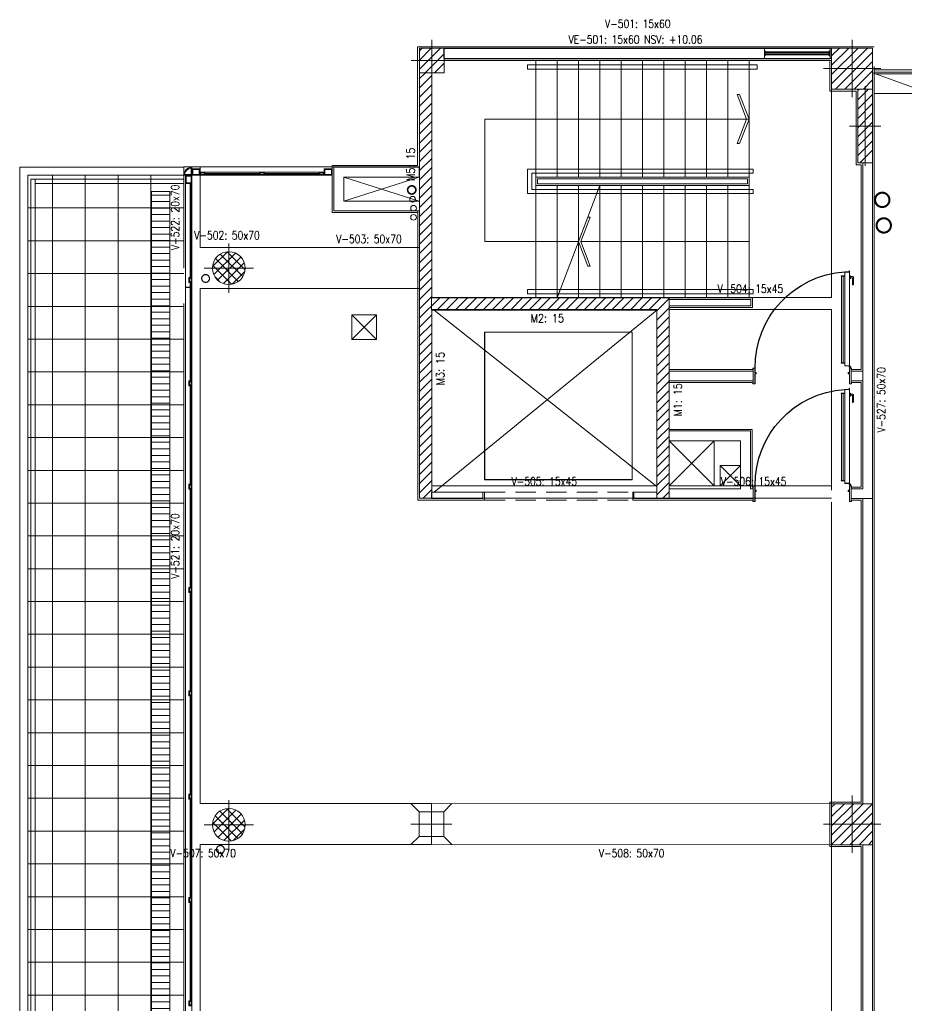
# Model space of a CAD drawing. Header units: millimetres. Extents: x 14 to 290, y 66 to 213.
# Drawn here: x 170.58 to 181.39, y 121.61 to 133.63 of the extents above; entities that cross this region are included whole.
import ezdxf
from ezdxf.enums import TextEntityAlignment as Align

# ---------------------------------------------------------------- set-up
doc = ezdxf.new("R2010")
doc.units = ezdxf.units.MM
for name, pattern in [('HIDDEN', [9.525, 6.35, -3.175]), ('HIDDEN2', [0.1875, 0.125, -0.0625]), ('OCASA_TODAS_r08$0$CONTINUA', [0]), ('OCASA_TODAS_r08$0$HIDDEN', [0.375, 0.25, -0.125])]:
    doc.linetypes.add(name, pattern=pattern)
for name, color, linetype, lineweight in [('OCASA_TODAS_r08$0$30-IS. PLUVIALES', 252, 'Continuous', 20), ('OCASA_TODAS_r08$0$50-EXTRACCION', 252, 'Continuous', 20), ('OCASA_TODAS_r08$0$50-INYECCION', 252, 'Continuous', 20), ('OCASA_TODAS_r08$0$A_MURO_DE_20', 7, 'Continuous', 20), ('OCASA_TODAS_r08$0$A_VENTANAS', 252, 'Continuous', 20), ('OCASA_TODAS_r08$0$CARP-BARRIDO', 252, 'Continuous', 15), ('OCASA_TODAS_r08$0$CARP-HERRAJES', 252, 'Continuous', 15), ('OCASA_TODAS_r08$0$CARP-HOJA', 252, 'Continuous', 20), ('OCASA_TODAS_r08$0$CARP-MARCO', 252, 'Continuous', 20), ('OCASA_TODAS_r08$0$CARPINTERIA', 252, 'Continuous', 15), ('OCASA_TODAS_r08$0$CERRAMIENTO CHAPA', 252, 'Continuous', 20), ('OCASA_TODAS_r08$0$CGC APEOS', 7, 'Continuous', 20), ('OCASA_TODAS_r08$0$CGC COLUMNAS', 252, 'Continuous', 20), ('OCASA_TODAS_r08$0$CGC COLUMNAS EJES', 252, 'Continuous', 20), ('OCASA_TODAS_r08$0$CGC COLUMNAS HATCH', 252, 'Continuous', 20), ('OCASA_TODAS_r08$0$CGC TABIQUES', 252, 'Continuous', 20), ('OCASA_TODAS_r08$0$CGC TABIQUES REF', 252, 'Continuous', 20), ('OCASA_TODAS_r08$0$CGC VIGAS', 252, 'HIDDEN', 15), ('OCASA_TODAS_r08$0$CGC VIGAS REF', 252, 'Continuous', 15), ('OCASA_TODAS_r08$0$DINTELES', 252, 'OCASA_TODAS_r08$0$HIDDEN', 15), ('OCASA_TODAS_r08$0$ESCALERA', 252, 'Continuous', 20), ('OCASA_TODAS_r08$0$HACH MURO', 252, 'Continuous', 15), ('OCASA_TODAS_r08$0$IS-AGUA-FRIA', 7, 'HIDDEN2', 20), ('OCASA_TODAS_r08$0$IS-CLOACA', 7, 'Continuous', 20), ('OCASA_TODAS_r08$0$IS-PLUVIAL', 8, 'Continuous', 15), ('OCASA_TODAS_r08$0$IS-VENTILA-SAN', 7, 'Continuous', 20), ('OCASA_TODAS_r08$0$LINEA_DE_PROYECCION', 252, 'HIDDEN', 15), ('OCASA_TODAS_r08$0$MURO CERAMICO DE 12', 252, 'Continuous', 20), ('OCASA_TODAS_r08$0$MURO CERAMICO DE 8', 252, 'Continuous', 20), ('OCASA_TODAS_r08$0$MURO LADRILLO COMUN', 252, 'Continuous', 20), ('OCASA_TODAS_r08$0$PASES ASCENSORES', 252, 'Continuous', 15), ('OCASA_TODAS_r08$0$REVOQUES', 251, 'Continuous', 15), ('OCASA_TODAS_r08$0$SANITARIOS', 251, 'Continuous', 15), ('OCASA_TODAS_r08$0$SOLADO DETALLE BAÑOS', 8, 'Continuous', 15), ('OCASA_TODAS_r08$0$TABIQUES DE HORMIGON', 7, 'Continuous', 20), ('OCASA_TODAS_r08$0$VENTANAS', 251, 'Continuous', 15)]:
    doc.layers.add(name, color=color, linetype=linetype, lineweight=lineweight)
doc.styles.add('OCASA_TODAS_r08$0$CYPETXT', font='romans__.ttf', dxfattribs={"height": 0.2})

# ---------------------------------------------------------------- blocks, each defined once
blk = doc.blocks.new('OCASA_TODAS_r08$0$car facha iriarte planta 1')
at = {"layer": 'OCASA_TODAS_r08$0$CARPINTERIA', "ltscale": 5}
for p, q in [((-106.56423, -829.270296, -1.171307), (-106.56423, -828.123271, -1.171307)), ((-106.56173, -829.270296, -1.171307), (-106.56173, -828.123271, -1.171307)), ((-106.55923, -829.270296, -1.171307), (-106.55923, -828.123271, -1.171307)), ((-106.55673, -829.270296, -1.171307), (-106.55673, -828.123271, -1.171307)), ((-106.55423, -829.270296, -1.171307), (-106.55423, -828.123271, -1.171307)), ((-106.56423, -829.330296, -1.171307), (-106.56423, -830.530496, -1.171307)), ((-106.56173, -829.330296, -1.171307), (-106.56173, -830.530496, -1.171307)), ((-106.55923, -829.330296, -1.171307), (-106.55923, -830.530496, -1.171307)), ((-106.55673, -829.330296, -1.171307), (-106.55673, -830.530496, -1.171307)), ((-106.55423, -829.330296, -1.171307), (-106.55423, -830.530496, -1.171307)), ((-106.56423, -830.590496, -1.171307), (-106.56423, -831.790696, -1.171307)), ((-106.56173, -830.590496, -1.171307), (-106.56173, -831.790696, -1.171307)), ((-106.55923, -830.590496, -1.171307), (-106.55923, -831.790696, -1.171307)), ((-106.55673, -830.590496, -1.171307), (-106.55673, -831.790696, -1.171307)), ((-106.55423, -830.590496, -1.171307), (-106.55423, -831.790696, -1.171307)), ((-106.56423, -831.850696, -1.198231), (-106.56423, -833.050896, -1.198231)), ((-106.56173, -831.850696, -1.198231), (-106.56173, -833.050896, -1.198231)), ((-106.55923, -831.850696, -1.198231), (-106.55923, -833.050896, -1.198231)), ((-106.55673, -831.850696, -1.198231), (-106.55673, -833.050896, -1.198231)), ((-106.55423, -831.850696, -1.198231), (-106.55423, -833.050896, -1.198231)), ((-106.56423, -833.110896, -1.198231), (-106.56423, -834.311096, -1.198231)), ((-106.56173, -833.110896, -1.198231), (-106.56173, -834.311096, -1.198231)), ((-106.55923, -833.110896, -1.198231), (-106.55923, -834.311096, -1.198231)), ((-106.55673, -833.110896, -1.198231), (-106.55673, -834.311096, -1.198231)), ((-106.55423, -833.110896, -1.198231), (-106.55423, -834.311096, -1.198231)), ((-106.56423, -834.371096, -1.171307), (-106.56423, -835.571296, -1.171307)), ((-106.56173, -834.371096, -1.171307), (-106.56173, -835.571296, -1.171307)), ((-106.55923, -834.371096, -1.171307), (-106.55923, -835.571296, -1.171307)), ((-106.55673, -834.371096, -1.171307), (-106.55673, -835.571296, -1.171307)), ((-106.55423, -834.371096, -1.171307), (-106.55423, -835.571296, -1.171307)), ((-106.56423, -835.631296, -1.171307), (-106.56423, -836.831496, -1.171307)), ((-106.56173, -835.631296, -1.171307), (-106.56173, -836.831496, -1.171307)), ((-106.55923, -835.631296, -1.171307), (-106.55923, -836.831496, -1.171307)), ((-106.55673, -835.631296, -1.171307), (-106.55673, -836.831496, -1.171307)), ((-106.55423, -835.631296, -1.171307), (-106.55423, -836.831496, -1.171307)), ((-106.56423, -836.891496, -1.171307), (-106.56423, -838.091696, -1.171307)), ((-106.56173, -836.891496, -1.171307), (-106.56173, -838.091696, -1.171307)), ((-106.55923, -836.891496, -1.171307), (-106.55923, -838.091696, -1.171307)), ((-106.55673, -836.891496, -1.171307), (-106.55673, -838.091696, -1.171307)), ((-106.55423, -836.891496, -1.171307), (-106.55423, -838.091696, -1.171307))]:
    blk.add_line(p, q, dxfattribs=at)
at = {"layer": 'OCASA_TODAS_r08$0$CARPINTERIA', "ltscale": 5, "elevation": 0.002111}
for points in [[(-106.540603, -828.023271), (-106.640603, -828.023271), (-106.640603, -828.023271, -0.414214), (-106.540603, -827.923271), (-106.540603, -827.923271)], [(-106.550603, -828.013271), (-106.630046, -828.013271, -0.350397), (-106.550603, -827.933828)]]:
    blk.add_lwpolyline(points, format="xyb", close=True, dxfattribs=at)
at = {"layer": 'OCASA_TODAS_r08$0$CARPINTERIA', "ltscale": 5}
for points, elevation in [([(-106.620619, -828.123271), (-106.540619, -828.123271), (-106.540619, -828.023271), (-106.620619, -828.023271)], 0.000846), ([(-106.540619, -888.449626), (-106.620619, -888.449626), (-106.620619, -828.023271), (-106.540619, -828.023271)], 0.000029), ([(-106.610619, -828.113271), (-106.550619, -828.113271), (-106.550619, -828.033271), (-106.610619, -828.033271)], 0.000846), ([(-106.580603, -829.270296), (-106.580603, -829.330296), (-106.540603, -829.330296), (-106.540603, -829.270296)], -1.171307), ([(-106.570603, -829.280296), (-106.570603, -829.320296), (-106.550603, -829.320296), (-106.550603, -829.280296)], -1.171307), ([(-106.580603, -830.530496), (-106.580603, -830.590496), (-106.540603, -830.590496), (-106.540603, -830.530496)], -2.344725), ([(-106.570603, -830.540496), (-106.570603, -830.580496), (-106.550603, -830.580496), (-106.550603, -830.540496)], -2.344725), ([(-106.580603, -831.790696), (-106.580603, -831.850696), (-106.540603, -831.850696), (-106.540603, -831.790696)], -2.344725), ([(-106.570603, -831.800696), (-106.570603, -831.840696), (-106.550603, -831.840696), (-106.550603, -831.800696)], -2.344725), ([(-106.580603, -833.050896), (-106.580603, -833.110896), (-106.540603, -833.110896), (-106.540603, -833.050896)], -2.371649), ([(-106.570603, -833.060896), (-106.570603, -833.100896), (-106.550603, -833.100896), (-106.550603, -833.060896)], -2.371649), ([(-106.580603, -834.311096), (-106.580603, -834.371096), (-106.540603, -834.371096), (-106.540603, -834.311096)], -2.371649), ([(-106.570603, -834.321096), (-106.570603, -834.361096), (-106.550603, -834.361096), (-106.550603, -834.321096)], -2.371649), ([(-106.580603, -835.571296), (-106.580603, -835.631296), (-106.540603, -835.631296), (-106.540603, -835.571296)], -2.344725), ([(-106.570603, -835.581296), (-106.570603, -835.621296), (-106.550603, -835.621296), (-106.550603, -835.581296)], -2.344725), ([(-106.580603, -836.831496), (-106.580603, -836.891496), (-106.540603, -836.891496), (-106.540603, -836.831496)], -2.344725), ([(-106.570603, -836.841496), (-106.570603, -836.881496), (-106.550603, -836.881496), (-106.550603, -836.841496)], -2.344725), ([(-106.580603, -838.091696), (-106.580603, -838.151696), (-106.540603, -838.151696), (-106.540603, -838.091696)], -2.344725), ([(-106.570603, -838.101696), (-106.570603, -838.141696), (-106.550603, -838.141696), (-106.550603, -838.101696)], -2.344725)]:
    blk.add_lwpolyline(points, close=True, dxfattribs=dict(at, elevation=elevation))
blk = doc.blocks.new('OCASA_TODAS_r08$0$facha vista carp velez sarf')
at = {"layer": 'OCASA_TODAS_r08$0$CARPINTERIA', "color": 4, "ltscale": 5}
for p, q in [((-104.431757, -652.010654, 0.002103), (-103.766533, -652.010654, 0.002103)), ((-104.431757, -652.013154, 0.002103), (-103.766533, -652.013154, 0.002103)), ((-104.431757, -652.015654, 0.002103), (-103.766533, -652.015654, 0.002103)), ((-104.431757, -652.018154, 0.002103), (-103.766533, -652.018154, 0.002103)), ((-104.431757, -652.020654, 0.002103), (-103.766533, -652.020654, 0.002103)), ((-103.706533, -652.010654, 0.002103), (-103.041308, -652.010654, 0.002103)), ((-103.706533, -652.013154, 0.002103), (-103.041308, -652.013154, 0.002103)), ((-103.706533, -652.015654, 0.002103), (-103.041308, -652.015654, 0.002103)), ((-103.706533, -652.018154, 0.002103), (-103.041308, -652.018154, 0.002103)), ((-103.706533, -652.020654, 0.002103), (-103.041308, -652.020654, 0.002103)), ((-102.981308, -652.010654, 0.002103), (-102.981165, -652.010654, 0.002103)), ((-102.981308, -652.013154, 0.002103), (-102.981165, -652.013154, 0.002103)), ((-102.981308, -652.015654, 0.002103), (-102.981165, -652.015654, 0.002103)), ((-102.981308, -652.018154, 0.002103), (-102.981165, -652.018154, 0.002103)), ((-102.981308, -652.020654, 0.002103), (-102.981165, -652.020654, 0.002103))]:
    blk.add_line(p, q, dxfattribs=at)
at = {"layer": 'OCASA_TODAS_r08$0$CARPINTERIA', "ltscale": 5}
for points, elevation in [([(-104.591757, -651.95428), (-104.591757, -652.03428), (-104.491757, -652.03428), (-104.491757, -651.95428)], -0.001248), ([(-104.581757, -651.96428), (-104.581757, -652.02428), (-104.501757, -652.02428), (-104.501757, -651.96428)], -0.001248), ([(-104.431757, -651.99428), (-104.491757, -651.99428), (-104.491757, -652.03428), (-104.431757, -652.03428)], -0.001248), ([(-104.491757, -651.99428), (-102.981308, -651.99428), (-102.981308, -652.03428), (-104.491757, -652.03428)], -0.001248), ([(-104.441757, -652.00428), (-104.481757, -652.00428), (-104.481757, -652.02428), (-104.441757, -652.02428)], -0.001248), ([(-103.706533, -651.99428), (-103.766533, -651.99428), (-103.766533, -652.03428), (-103.706533, -652.03428)], -0.001248), ([(-103.716533, -652.00428), (-103.756533, -652.00428), (-103.756533, -652.02428), (-103.716533, -652.02428)], -0.001248), ([(-102.981308, -651.99428), (-103.041308, -651.99428), (-103.041308, -652.03428), (-102.981308, -652.03428)], 0.000008), ([(-102.991308, -652.00428), (-103.031308, -652.00428), (-103.031308, -652.02428), (-102.991308, -652.02428)], 0.000008), ([(-102.981308, -651.95428), (-102.981308, -652.03428), (-102.881308, -652.03428), (-102.881308, -651.95428)], 0.000008), ([(-102.971308, -651.96428), (-102.971308, -652.02428), (-102.891308, -652.02428), (-102.891308, -651.96428)], 0.000008)]:
    blk.add_lwpolyline(points, close=True, dxfattribs=dict(at, elevation=elevation))
blk = doc.blocks.new('OCASA_TODAS_r08$0$SE 16')
at = {"layer": 'OCASA_TODAS_r08$0$CARP-BARRIDO', "lineweight": -3}
blk.add_arc((-36.41539, -19.636195), 1.16501, 179.476971, 266.48031, dxfattribs=at)
at = {"layer": 'OCASA_TODAS_r08$0$CARP-HERRAJES'}
for p, q in [((-36.486912, -19.685538), (-36.527067, -19.685538)), ((-36.527067, -19.690098), (-36.486912, -19.690098)), ((-36.525375, -19.690098), (-36.525375, -20.748793)), ((-36.505688, -20.748793), (-36.505688, -19.690098)), ((-36.391912, -20.723073), (-36.391912, -20.643073)), ((-36.388912, -20.640073), (-36.387912, -20.640073)), ((-36.377912, -20.732073), (-36.377912, -20.650073)), ((-36.486912, -20.748793), (-36.527067, -20.748793)), ((-36.527067, -20.753354), (-36.486912, -20.753354)), ((-36.417912, -20.717998), (-36.426912, -20.717998)), ((-36.426912, -20.752998), (-36.417912, -20.752998)), ((-36.414912, -20.749998), (-36.414912, -20.720998)), ((-36.414912, -20.728073), (-36.396912, -20.728073)), ((-36.414912, -20.742073), (-36.387912, -20.742073))]:
    blk.add_line(p, q, dxfattribs=at)
for centre, radius, start, end in [((-36.527067, -19.687818), 0.00228, 90, 270), ((-36.388912, -20.643073), 0.003, 90, 180), ((-36.387912, -20.650073), 0.01, 0, 90), ((-36.527067, -20.751073), 0.00228, 90, 270), ((-36.417912, -20.720998), 0.003, 0, 90), ((-36.417912, -20.749998), 0.003, 270, 0), ((-36.396912, -20.723073), 0.005, 270, 0), ((-36.387912, -20.732073), 0.01, 270, 0)]:
    blk.add_arc(centre, radius, start, end, dxfattribs=at)
at = {"layer": 'OCASA_TODAS_r08$0$CARP-HOJA'}
for p, q in [((-36.486912, -20.799008), (-36.486912, -19.654008)), ((-36.486912, -19.654008), (-36.431912, -19.654008)), ((-36.485712, -19.812314), (-36.485712, -19.655208)), ((-36.485712, -19.655208), (-36.430712, -19.655208)), ((-36.431912, -19.654008), (-36.431912, -19.641508)), ((-36.430712, -19.641508), (-36.430712, -19.655208)), ((-36.428112, -19.797314), (-36.428112, -19.641508)), ((-36.426912, -20.811508), (-36.426912, -19.641508)), ((-36.485712, -20.797808), (-36.485712, -19.812314)), ((-36.428112, -20.811508), (-36.428112, -19.797314)), ((-36.431912, -20.799008), (-36.486912, -20.799008)), ((-36.430712, -20.797808), (-36.485712, -20.797808)), ((-36.431912, -20.799008), (-36.431912, -20.811508)), ((-36.430712, -20.797808), (-36.430712, -20.811508))]:
    blk.add_line(p, q, dxfattribs=at)
for centre, radius, start, end in [((-36.429412, -19.641508), 0.0025, 0, 180), ((-36.429412, -19.641508), 0.0013, 0, 180), ((-36.429412, -20.811508), 0.0025, 180, 0), ((-36.429412, -20.811508), 0.0013, 180, 0)]:
    blk.add_arc(centre, radius, start, end, dxfattribs=at)
at = {"layer": 'OCASA_TODAS_r08$0$CARP-MARCO'}
for p, q in [((-37.580351, -19.43236), (-37.605351, -19.43236)), ((-37.605351, -19.43236), (-37.605351, -19.44736)), ((-37.605351, -19.43236), (-37.605351, -19.44896)), ((-37.603751, -19.44896), (-37.605351, -19.44896)), ((-37.581951, -19.43396), (-37.603751, -19.43396)), ((-37.603751, -19.43396), (-37.603751, -19.44736)), ((-37.603751, -19.43396), (-37.603751, -19.44896)), ((-37.581951, -19.55716), (-37.581951, -19.43396)), ((-37.580351, -19.55556), (-37.580351, -19.43236)), ((-36.430351, -19.55556), (-36.430351, -19.43236)), ((-36.430351, -19.43236), (-36.405351, -19.43236)), ((-36.428751, -19.55716), (-36.428751, -19.43396)), ((-36.428751, -19.43396), (-36.406951, -19.43396)), ((-36.406951, -19.43396), (-36.406951, -19.44736)), ((-36.406951, -19.43396), (-36.406951, -19.44896)), ((-36.406951, -19.44896), (-36.405351, -19.44896)), ((-36.405351, -19.43236), (-36.405351, -19.44736)), ((-36.405351, -19.43236), (-36.405351, -19.44896)), ((-37.566951, -19.55716), (-37.581951, -19.55716)), ((-37.581951, -19.62396), (-37.581951, -19.56896)), ((-37.581951, -19.56896), (-37.566951, -19.56896)), ((-37.565351, -19.55556), (-37.580351, -19.55556)), ((-37.580351, -19.62556), (-37.580351, -19.57056)), ((-37.580351, -19.57056), (-37.565351, -19.57056)), ((-37.566951, -19.56896), (-37.566951, -19.55716)), ((-37.565351, -19.57056), (-37.565351, -19.55556)), ((-36.445351, -19.57056), (-36.445351, -19.55556)), ((-36.445351, -19.55556), (-36.430351, -19.55556)), ((-36.430351, -19.57056), (-36.445351, -19.57056)), ((-36.443751, -19.56896), (-36.443751, -19.55716)), ((-36.443751, -19.55716), (-36.428751, -19.55716)), ((-36.428751, -19.56896), (-36.443751, -19.56896)), ((-36.430351, -19.62556), (-36.430351, -19.57056)), ((-36.428751, -19.62396), (-36.428751, -19.56896)), ((-37.605351, -19.62556), (-37.605351, -19.60896)), ((-37.603751, -19.60896), (-37.605351, -19.60896)), ((-37.605351, -19.62556), (-37.605351, -19.61056)), ((-37.605351, -19.62556), (-37.580351, -19.62556)), ((-37.603751, -19.62396), (-37.603751, -19.60896)), ((-37.603751, -19.62396), (-37.603751, -19.61056)), ((-37.603751, -19.62396), (-37.581951, -19.62396)), ((-36.405351, -19.62556), (-36.430351, -19.62556)), ((-36.406951, -19.62396), (-36.428751, -19.62396)), ((-36.417071, -19.643831), (-36.426912, -19.652463)), ((-36.420656, -19.644065), (-36.426912, -19.649632)), ((-36.415351, -19.632235), (-36.415351, -19.62556)), ((-36.415351, -19.633663), (-36.415351, -19.62556)), ((-36.413351, -19.637069), (-36.413351, -19.62556)), ((-36.406951, -19.62396), (-36.406951, -19.60896)), ((-36.406951, -19.60896), (-36.405351, -19.60896)), ((-36.406951, -19.62396), (-36.406951, -19.61056)), ((-36.405351, -19.62556), (-36.405351, -19.60896)), ((-36.405351, -19.62556), (-36.405351, -19.61056))]:
    blk.add_line(p, q, dxfattribs=at)
blk.add_circle((-36.419237, -19.638235), 0.006, dxfattribs=at)
blk = doc.blocks.new('OCASA_TODAS_r08$0$Bajadas-Rejas-Rejillas 2ºP')
at = {"layer": 'OCASA_TODAS_r08$0$IS-AGUA-FRIA', "linetype": 'Continuous'}
for centre in [(248016.533189, 513328.125097), (248016.533189, 513216.885988)]:
    blk.add_circle(centre, 34.936736, dxfattribs=at)
at = {"layer": 'OCASA_TODAS_r08$0$IS-CLOACA', "const_width": 20}
blk.add_lwpolyline([(247944.299324, 513551.266422, 1), (248044.299324, 513551.266422, 1)], format="xyb", close=True, dxfattribs=at)
at = {"layer": 'OCASA_TODAS_r08$0$IS-PLUVIAL'}
for points, const_width in [([(253644.146253, 513430.245914, 1), (253819.146253, 513430.245914, 1)], 25), ([(253662.504643, 513118.506358, 1), (253837.504643, 513118.506358, 1)], 25), ([(245433.299506, 512471.758396, 1), (245528.299506, 512471.758396, 1)], 15), ([(245613.924626, 505507.230598, 1), (245708.924626, 505507.230598, 1)], 15)]:
    blk.add_lwpolyline(points, format="xyb", close=True, dxfattribs=dict(at, const_width=const_width))
at = {"layer": 'OCASA_TODAS_r08$0$IS-VENTILA-SAN'}
blk.add_circle((248004.725148, 513437.25417), 35.079152, dxfattribs=at)
blk = doc.blocks.new('OCASA_TODAS_r08$0$EJES_DE_LA_COLUMNA')
at = {"layer": 'OCASA_TODAS_r08$0$CGC COLUMNAS EJES'}
for p, q in [((0, -0.5), (0, 0.5)), ((-0.5, 0), (0.5, 0))]:
    blk.add_line(p, q, dxfattribs=at)
blk = doc.blocks.new('OCASA_TODAS_r08$0$Estructura 2P para Arquitectura')
at = {"layer": 'OCASA_TODAS_r08$0$HACH MURO'}
h = blk.add_hatch(dxfattribs=at)
h.set_pattern_fill('ANSI31', color=256, scale=0.025, style=0)
h.paths.add_polyline_path([(-4.128, 344.673), (-4.278, 344.673), (-4.278, 339.478), (-4.128, 339.478), (-4.128, 339.558)])
h.paths.add_polyline_path([(-3.415, 341.928), (-4.128, 341.928), (-4.128, 341.778), (-3.415, 341.778)])
h.paths.add_polyline_path([(-1.231, 341.928), (-3.415, 341.928), (-3.415, 341.778), (-1.381, 341.778), (-1.381, 339.558), (-1.381, 339.558), (-1.381, 339.478), (-1.231, 339.478)])
at = {"layer": 'OCASA_TODAS_r08$0$CGC APEOS'}
for p, q in [((-4.281, 335.658, 0), (-4.381, 335.758, 0)), ((-4.281, 335.658, 0), (-4.381, 335.758, 0)), ((-3.981, 335.658, 0), (-3.881, 335.758, 0)), ((-3.981, 335.658, 0), (-3.881, 335.758, 0)), ((-4.281, 335.358, 0), (-4.381, 335.258, 0)), ((-4.281, 335.358, 0), (-4.381, 335.258, 0)), ((-3.981, 335.358, 0), (-3.881, 335.258, 0)), ((-3.981, 335.358, 0), (-3.881, 335.258, 0))]:
    blk.add_line(p, q, dxfattribs=at)
at = {"layer": 'OCASA_TODAS_r08$0$CGC COLUMNAS'}
for points in [[(-4.277, 344.673), (-3.977, 344.673), (-3.977, 344.973), (-4.277, 344.973), (-4.277, 344.673)], [(-4.277, 344.673), (-3.977, 344.673), (-3.977, 344.973), (-4.277, 344.973), (-4.277, 344.673)], [(-4.277, 344.673), (-3.977, 344.673), (-3.977, 344.973), (-4.277, 344.973), (-4.277, 344.673)], [(-4.277, 344.673), (-3.977, 344.673), (-3.977, 344.973), (-4.277, 344.973), (-4.277, 344.673)], [(0.749, 344.473), (1.249, 344.473), (1.249, 344.973), (0.749, 344.973), (0.749, 344.473)], [(0.749, 344.473), (1.249, 344.473), (1.249, 344.973), (0.749, 344.973), (0.749, 344.473)], [(0.749, 344.473), (1.249, 344.473), (1.249, 344.973), (0.749, 344.973), (0.749, 344.473)], [(0.749, 344.473), (1.249, 344.473), (1.249, 344.973), (0.749, 344.973), (0.749, 344.473)], [(1.069, 343.573), (1.249, 343.573), (1.249, 344.473), (1.069, 344.473), (1.069, 343.573)], [(1.069, 343.573), (1.249, 343.573), (1.249, 344.473), (1.069, 344.473), (1.069, 343.573)], [(0.749, 335.257), (1.249, 335.257), (1.249, 335.757), (0.749, 335.757), (0.749, 335.257)], [(0.749, 335.257), (1.249, 335.257), (1.249, 335.757), (0.749, 335.757), (0.749, 335.257)], [(0.749, 335.257), (1.249, 335.257), (1.249, 335.757), (0.749, 335.757), (0.749, 335.257)], [(0.749, 335.257), (1.249, 335.257), (1.249, 335.757), (0.749, 335.757), (0.749, 335.257)], [(-4.281, 335.358), (-3.981, 335.358), (-3.981, 335.658), (-4.281, 335.658), (-4.281, 335.358)], [(-4.281, 335.358), (-3.981, 335.358), (-3.981, 335.658), (-4.281, 335.658), (-4.281, 335.358)], [(-4.281, 335.358), (-3.981, 335.358), (-3.981, 335.658), (-4.281, 335.658), (-4.281, 335.358)], [(-4.281, 335.358), (-3.981, 335.358), (-3.981, 335.658), (-4.281, 335.658), (-4.281, 335.358)]]:
    blk.add_lwpolyline(points, close=True, dxfattribs=at)
for centre in [(-6.601, 342.29, 0), (-6.601, 342.29, 0), (-6.601, 335.499, 0), (-6.601, 335.499, 0)]:
    blk.add_circle(centre, 0.2, dxfattribs=at)
at = {"layer": 'OCASA_TODAS_r08$0$CGC COLUMNAS HATCH'}
for p, q in [((-4.277, 344.715, 0), (-4.019, 344.973, 0)), ((-4.277, 344.941, 0), (-4.245, 344.973, 0)), ((-4.277, 344.828, 0), (-4.132, 344.973, 0)), ((-4.277, 344.715, 0), (-4.019, 344.973, 0)), ((-4.277, 344.941, 0), (-4.245, 344.973, 0)), ((-4.277, 344.828, 0), (-4.132, 344.973, 0)), ((-4.206, 344.673, 0), (-3.977, 344.902, 0)), ((-4.206, 344.673, 0), (-3.977, 344.902, 0)), ((0.749, 344.538, 0), (1.185, 344.973, 0)), ((0.749, 344.764, 0), (0.959, 344.973, 0)), ((0.749, 344.877, 0), (0.846, 344.973, 0)), ((0.749, 344.651, 0), (1.072, 344.973, 0)), ((0.749, 344.538, 0), (1.185, 344.973, 0)), ((0.749, 344.764, 0), (0.959, 344.973, 0)), ((0.749, 344.877, 0), (0.846, 344.973, 0)), ((0.749, 344.651, 0), (1.072, 344.973, 0)), ((0.798, 344.473, 0), (1.249, 344.924, 0)), ((0.798, 344.473, 0), (1.249, 344.924, 0)), ((-4.093, 344.673, 0), (-3.977, 344.789, 0)), ((-4.093, 344.673, 0), (-3.977, 344.789, 0)), ((0.912, 344.473, 0), (1.249, 344.811, 0)), ((0.912, 344.473, 0), (1.249, 344.811, 0)), ((-3.98, 344.673, 0), (-3.977, 344.676, 0)), ((-3.98, 344.673, 0), (-3.977, 344.676, 0)), ((1.025, 344.473, 0), (1.249, 344.698, 0)), ((1.025, 344.473, 0), (1.249, 344.698, 0)), ((1.138, 344.473, 0), (1.249, 344.585, 0)), ((1.138, 344.473, 0), (1.249, 344.585, 0)), ((1.138, 344.473, 0), (1.249, 344.585, 0)), ((1.138, 344.473, 0), (1.249, 344.585, 0)), ((1.069, 344.455, 0), (1.088, 344.473, 0)), ((1.069, 344.342, 0), (1.201, 344.473, 0)), ((1.069, 344.455, 0), (1.088, 344.473, 0)), ((1.069, 344.342, 0), (1.201, 344.473, 0)), ((1.069, 344.229, 0), (1.249, 344.409, 0)), ((1.069, 344.229, 0), (1.249, 344.409, 0)), ((1.069, 344.116, 0), (1.249, 344.296, 0)), ((1.069, 344.116, 0), (1.249, 344.296, 0)), ((1.069, 344.002, 0), (1.249, 344.182, 0)), ((1.069, 344.002, 0), (1.249, 344.182, 0)), ((1.069, 343.889, 0), (1.249, 344.069, 0)), ((1.069, 343.889, 0), (1.249, 344.069, 0)), ((1.069, 343.776, 0), (1.249, 343.956, 0)), ((1.069, 343.776, 0), (1.249, 343.956, 0)), ((1.069, 343.663, 0), (1.249, 343.843, 0)), ((1.069, 343.663, 0), (1.249, 343.843, 0)), ((1.093, 343.573, 0), (1.249, 343.73, 0)), ((1.093, 343.573, 0), (1.249, 343.73, 0)), ((-6.798, 342.308, 0), (-6.618, 342.487, 0)), ((-6.798, 342.308, 0), (-6.618, 342.487, 0)), ((-6.404, 342.271, 0), (-6.62, 342.487, 0)), ((-6.404, 342.271, 0), (-6.62, 342.487, 0)), ((-6.782, 342.211, 0), (-6.521, 342.471, 0)), ((-6.782, 342.211, 0), (-6.521, 342.471, 0)), ((-6.486, 342.127, 0), (-6.764, 342.405, 0)), ((-6.486, 342.127, 0), (-6.764, 342.405, 0)), ((-6.734, 342.145, 0), (-6.455, 342.424, 0)), ((-6.734, 342.145, 0), (-6.455, 342.424, 0)), ((-6.432, 342.186, 0), (-6.705, 342.459, 0)), ((-6.432, 342.186, 0), (-6.705, 342.459, 0)), ((-6.568, 342.095, 0), (-6.795, 342.323, 0)), ((-6.568, 342.095, 0), (-6.795, 342.323, 0)), ((-6.665, 342.101, 0), (-6.412, 342.355, 0)), ((-6.665, 342.101, 0), (-6.412, 342.355, 0)), ((-6.709, 342.124, 0), (-6.767, 342.182, 0)), ((-6.709, 342.124, 0), (-6.767, 342.182, 0)), ((-6.556, 342.097, 0), (-6.408, 342.245, 0)), ((-6.556, 342.097, 0), (-6.408, 342.245, 0)), ((0.749, 335.26, 0), (1.246, 335.757, 0)), ((0.749, 335.487, 0), (1.02, 335.757, 0)), ((0.749, 335.713, 0), (0.794, 335.757, 0)), ((0.749, 335.6, 0), (0.907, 335.757, 0)), ((0.749, 335.373, 0), (1.133, 335.757, 0)), ((0.749, 335.26, 0), (1.246, 335.757, 0)), ((0.749, 335.487, 0), (1.02, 335.757, 0)), ((0.749, 335.713, 0), (0.794, 335.757, 0)), ((0.749, 335.6, 0), (0.907, 335.757, 0)), ((0.749, 335.373, 0), (1.133, 335.757, 0)), ((-6.799, 335.508, 0), (-6.61, 335.697, 0)), ((-6.799, 335.508, 0), (-6.61, 335.697, 0)), ((-6.779, 335.415, 0), (-6.517, 335.678, 0)), ((-6.779, 335.415, 0), (-6.517, 335.678, 0)), ((-6.434, 335.39, 0), (-6.709, 335.665, 0)), ((-6.434, 335.39, 0), (-6.709, 335.665, 0)), ((-6.405, 335.473, 0), (-6.626, 335.695, 0)), ((-6.405, 335.473, 0), (-6.626, 335.695, 0)), ((0.859, 335.257, 0), (1.249, 335.647, 0)), ((0.859, 335.257, 0), (1.249, 335.647, 0)), ((-6.573, 335.303, 0), (-6.796, 335.526, 0)), ((-6.573, 335.303, 0), (-6.796, 335.526, 0)), ((-6.49, 335.333, 0), (-6.766, 335.609, 0)), ((-6.49, 335.333, 0), (-6.766, 335.609, 0)), ((-6.731, 335.35, 0), (-6.452, 335.629, 0)), ((-6.731, 335.35, 0), (-6.452, 335.629, 0)), ((-6.66, 335.308, 0), (-6.41, 335.558, 0)), ((-6.66, 335.308, 0), (-6.41, 335.558, 0)), ((0.973, 335.257, 0), (1.249, 335.534, 0)), ((0.973, 335.257, 0), (1.249, 335.534, 0)), ((-6.548, 335.307, 0), (-6.409, 335.446, 0)), ((-6.548, 335.307, 0), (-6.409, 335.446, 0)), ((1.086, 335.257, 0), (1.249, 335.421, 0)), ((1.086, 335.257, 0), (1.249, 335.421, 0)), ((1.199, 335.257, 0), (1.249, 335.308, 0)), ((1.199, 335.257, 0), (1.249, 335.308, 0))]:
    blk.add_line(p, q, dxfattribs=at)
at = {"layer": 'OCASA_TODAS_r08$0$CGC TABIQUES'}
for p, q in [((-4.277, 341.858, 0), (-4.277, 344.673, 0)), ((-4.277, 341.858, 0), (-4.277, 344.673, 0)), ((-4.127, 341.933, 0), (-4.127, 344.673, 0)), ((-4.127, 341.933, 0), (-4.127, 344.673, 0)), ((-4.127, 341.933, 0), (-1.231, 341.933, 0)), ((-4.127, 341.933, 0), (-1.231, 341.933, 0)), ((-1.231, 339.483, 0), (-1.231, 341.933, 0)), ((-1.231, 339.483, 0), (-1.231, 341.933, 0)), ((-4.277, 339.483, 0), (-4.277, 341.858, 0)), ((-4.277, 339.483, 0), (-4.277, 341.858, 0)), ((-4.127, 341.783, 0), (-1.381, 341.783, 0)), ((-4.127, 339.483, 0), (-4.127, 341.783, 0)), ((-4.127, 341.783, 0), (-1.381, 341.783, 0)), ((-4.127, 339.483, 0), (-4.127, 341.783, 0)), ((-1.381, 339.483, 0), (-1.381, 341.783, 0)), ((-1.381, 339.483, 0), (-1.381, 341.783, 0)), ((-4.277, 339.483, 0), (-4.127, 339.483, 0)), ((-4.277, 339.483, 0), (-4.127, 339.483, 0)), ((-1.381, 339.483, 0), (-1.231, 339.483, 0)), ((-1.381, 339.483, 0), (-1.231, 339.483, 0))]:
    blk.add_line(p, q, dxfattribs=at)
at = {"layer": 'OCASA_TODAS_r08$0$CGC VIGAS', "lineweight": 9}
for p, q in [((-4.277, 344.973, 0), (0.749, 344.973, 0)), ((-4.277, 344.973, 0), (-4.277, 344.973, 0)), ((-4.277, 344.973, 0), (0.749, 344.973, 0)), ((-4.277, 344.973, 0), (-4.277, 344.973, 0)), ((-3.977, 344.823, 0), (0.749, 344.823, 0)), ((-3.977, 344.823, 0), (0.749, 344.823, 0)), ((0.749, 343.973, 0), (0.749, 344.823, 0)), ((0.749, 343.973, 0), (0.749, 344.823, 0)), ((1.249, 344.423, 0), (1.249, 344.473, 0)), ((1.249, 344.423, 0), (1.249, 344.473, 0)), ((0.749, 343.973, 0), (0.749, 341.933, 0)), ((0.749, 343.973, 0), (0.749, 341.933, 0)), ((1.249, 343.573, 0), (1.249, 335.757, 0)), ((1.249, 343.573, 0), (1.249, 335.757, 0)), ((-7.151, 343.527, 0), (-4.277, 343.527, 0)), ((-7.151, 343.527, 0), (-4.277, 343.527, 0)), ((-6.601, 342.54, 0), (-6.951, 342.54, 0)), ((-6.601, 342.54, 0), (-6.951, 342.54, 0)), ((-4.277, 342.54, 0), (-6.601, 342.54, 0)), ((-4.277, 342.54, 0), (-6.601, 342.54, 0)), ((-6.601, 342.04, 0), (-6.951, 342.04, 0)), ((-6.951, 335.759, 0), (-6.951, 342.04, 0)), ((-6.601, 342.04, 0), (-6.951, 342.04, 0)), ((-6.951, 335.759, 0), (-6.951, 342.04, 0)), ((-4.277, 342.04, 0), (-6.601, 342.04, 0)), ((-4.277, 342.04, 0), (-6.601, 342.04, 0)), ((0.749, 341.933, 0), (-1.231, 341.933, 0)), ((0.749, 341.933, 0), (-1.231, 341.933, 0)), ((0.749, 341.783, 0), (-1.231, 341.783, 0)), ((0.749, 341.783, 0), (-1.231, 341.783, 0)), ((0.749, 341.783, 0), (0.749, 339.583, 0)), ((0.749, 341.783, 0), (0.749, 339.583, 0)), ((-5.101, 341.421, 0), (-4.801, 341.721, 0)), ((-4.801, 341.421, 0), (-5.101, 341.721, 0)), ((-5.101, 341.421, 0), (-4.801, 341.721, 0)), ((-4.801, 341.421, 0), (-5.101, 341.721, 0)), ((-1.381, 339.633, 0), (-4.127, 339.633, 0)), ((-1.381, 339.633, 0), (-4.127, 339.633, 0)), ((-1.381, 339.633, 0), (-1.381, 339.483, 0)), ((-1.381, 339.633, 0), (-1.381, 339.483, 0)), ((0.749, 339.633, 0), (-1.231, 339.633, 0)), ((0.749, 339.633, 0), (-1.231, 339.633, 0)), ((-1.381, 339.483, 0), (-4.127, 339.483, 0)), ((-1.381, 339.483, 0), (-4.127, 339.483, 0)), ((0.749, 339.483, 0), (-1.231, 339.483, 0)), ((0.749, 339.483, 0), (-1.231, 339.483, 0)), ((0.749, 339.433, 0), (0.749, 335.757, 0)), ((0.749, 339.433, 0), (0.749, 335.757, 0)), ((-6.951, 335.759, 0), (-6.6, 335.759, 0)), ((-6.951, 335.759, 0), (-6.6, 335.759, 0)), ((-4.127, 335.758, 0), (-6.6, 335.759, 0)), ((-4.127, 335.758, 0), (-6.6, 335.759, 0)), ((0.749, 335.757, 0), (-4.127, 335.758, 0)), ((0.749, 335.757, 0), (-4.127, 335.758, 0)), ((-6.951, 335.259, 0), (-6.601, 335.259, 0)), ((-6.951, 335.259, 0), (-6.601, 335.259, 0)), ((-4.128, 335.258, 0), (-6.601, 335.259, 0)), ((-4.128, 335.258, 0), (-6.601, 335.259, 0)), ((0.749, 335.257, 0), (-4.128, 335.258, 0)), ((0.749, 335.257, 0), (-4.128, 335.258, 0)), ((0.749, 329.431, 0), (0.749, 335.257, 0)), ((0.749, 329.431, 0), (0.749, 335.257, 0)), ((1.249, 329.431, 0), (1.249, 335.257, 0)), ((1.249, 329.431, 0), (1.249, 335.257, 0))]:
    blk.add_line(p, q, dxfattribs=at)
for points in [[(-7.151, 313.833), (-7.151, 321.562), (-7.151, 329.181), (-7.151, 335.509), (-7.151, 342.29), (-7.151, 343.527)], [(-7.151, 313.833), (-7.151, 321.562), (-7.151, 329.181), (-7.151, 335.509), (-7.151, 342.29), (-7.151, 343.527)], [(-6.951, 342.54), (-6.951, 343.527)], [(-6.951, 342.54), (-6.951, 343.527)], [(-6.951, 329.431), (-6.951, 335.259)], [(-6.951, 329.431), (-6.951, 335.259)]]:
    blk.add_lwpolyline(points, dxfattribs=at)
at = {"layer": 'OCASA_TODAS_r08$0$CGC VIGAS', "lineweight": 9, "elevation": 0}
blk.add_lwpolyline([(-5.101, 341.721), (-5.101, 341.421), (-4.801, 341.421), (-4.801, 341.721)], close=True, dxfattribs=at)
blk.add_lwpolyline([(-5.101, 341.721), (-5.101, 341.421), (-4.801, 341.421), (-4.801, 341.721)], close=True, dxfattribs=at)
at = {"layer": 'OCASA_TODAS_r08$0$CGC COLUMNAS EJES'}
for p, xscale, yscale in [((-4.127, 344.823, 0), 0.5, 0.5), ((-4.127, 344.823, 0), 0.5, 0.5), ((0.999, 344.723, 0), 0.7, 0.7), ((0.999, 344.723, 0), 0.7, 0.7), ((1.159, 344.023, 0), 0.38, 0.97), ((1.159, 344.023, 0), 0.38, 0.97), ((-6.601, 342.29, 0), 0.6, 0.6), ((-6.601, 342.29, 0), 0.6, 0.6), ((-6.601, 335.499, 0), 0.6, 0.6), ((-6.601, 335.499, 0), 0.6, 0.6), ((-4.131, 335.508, 0), 0.5, 0.5), ((-4.131, 335.508, 0), 0.5, 0.5), ((0.999, 335.507, 0), 0.7, 0.7), ((0.999, 335.507, 0), 0.7, 0.7)]:
    blk.add_blockref('OCASA_TODAS_r08$0$EJES_DE_LA_COLUMNA', p, dxfattribs=dict(at, xscale=xscale, yscale=yscale))
at = {"layer": 'OCASA_TODAS_r08$0$CGC VIGAS REF', "style": 'OCASA_TODAS_r08$0$CYPETXT', "width": 0.821201}
for s, p in [('V-501: 15x60', (-1.614, 345.27, 0)), ('V-501: 15x60', (-1.614, 345.27, 0)), ('VE-501: 15x60 NSV: +10.06 ', (-1.614, 345.078, 0)), ('VE-501: 15x60 NSV: +10.06 ', (-1.614, 345.078, 0)), ('V-502: 50x70', (-6.623, 342.69, 0)), ('V-502: 50x70', (-6.623, 342.69, 0)), ('V-503: 50x70', (-4.892, 342.645, 0)), ('V-503: 50x70', (-4.892, 342.645, 0)), ('V-504: 15x45', (-0.241, 342.038, 0)), ('V-504: 15x45', (-0.241, 342.038, 0)), ('V-505: 15x45', (-2.754, 339.688, 0)), ('V-505: 15x45', (-2.754, 339.688, 0)), ('V-506: 15x45', (-0.201, 339.688, 0)), ('V-506: 15x45', (-0.201, 339.688, 0))]:
    blk.add_text(s, height=0.1, dxfattribs=at).set_placement(p, align=Align.MIDDLE_CENTER)
for s, rotation, p in [('V-522: 20x70', 90, (-7.256, 342.909, 0)), ('V-522: 20x70', 90, (-7.256, 342.909, 0)), ('V-527: 50x70', 90, (1.354, 340.683, 0)), ('V-527: 50x70', 90, (1.354, 340.683, 0)), ('V-521: 20x70', 90, (-7.256, 338.899, 0)), ('V-521: 20x70', 90, (-7.256, 338.899, 0)), ('V-507: 50x70', 359.9895, (-6.914, 335.154, 0)), ('V-507: 50x70', 359.9895, (-6.914, 335.154, 0)), ('V-508: 50x70', 359.9895, (-1.689, 335.153, 0)), ('V-508: 50x70', 359.9895, (-1.689, 335.153, 0))]:
    blk.add_text(s, height=0.1, rotation=rotation, dxfattribs=at).set_placement(p, align=Align.MIDDLE_CENTER)

msp = doc.modelspace()

# ---------------------------------------------------------------- hatches: boundary and pattern name
at = {"layer": 'OCASA_TODAS_r08$0$30-IS. PLUVIALES'}
h = msp.add_hatch(dxfattribs=at)
h.set_pattern_fill('ANSI31', color=256, scale=0.025, angle=315, style=0)
h.set_pattern_definition([(360, (330.203396, -675.67638), (-4e-16, 0.079375), [])])
h.paths.add_polyline_path([(172.407, 71.603), (172.407, 131.53), (172.184, 131.53), (172.184, 71.603)])

# ---------------------------------------------------------------- linework, layer by layer
msp.add_arc((172.675, 129.161), 1.2, 90.0007, 93.8227)
msp.add_lwpolyline([(172.407, 131.53), (172.407, 71.603), (172.184, 71.603), (172.184, 131.53)], close=True, dxfattribs=at)
at = {"layer": 'OCASA_TODAS_r08$0$50-EXTRACCION'}
for p, q in [((178.495, 128.49), (179.045, 127.94)), ((178.495, 127.94), (179.045, 128.49)), ((178.495, 128.49), (179.045, 127.94)), ((178.495, 127.94), (179.045, 128.49))]:
    msp.add_line(p, q, dxfattribs=at)
msp.add_lwpolyline([(178.495, 128.49), (179.045, 128.49), (179.045, 127.94), (178.495, 127.94)], close=True, dxfattribs=at)
at = {"layer": 'OCASA_TODAS_r08$0$50-INYECCION'}
for p, q in [((179.115, 128.19), (179.365, 127.94)), ((179.115, 127.94), (179.365, 128.19))]:
    msp.add_line(p, q, dxfattribs=at)
msp.add_lwpolyline([(179.115, 128.19), (179.365, 128.19), (179.365, 127.94), (179.115, 127.94)], close=True, dxfattribs=at)
at = {"layer": 'OCASA_TODAS_r08$0$A_MURO_DE_20'}
for p, q in [((170.675, 71.403), (170.675, 131.73)), ((172.575, 131.73), (170.675, 131.73)), ((170.675, 131.73), (172.575, 131.73)), ((172.595, 127.73), (172.595, 127.74)), ((172.595, 127.73), (172.595, 127.74)), ((172.595, 127.71), (172.595, 127.7)), ((172.595, 127.71), (172.595, 127.7))]:
    msp.add_line(p, q, dxfattribs=at)
msp.add_lwpolyline([(172.575, 131.83), (170.575, 131.83), (170.575, 71.303), (172.575, 71.303), (172.575, 71.162), (174.368, 71.162)], dxfattribs=at)
at = {"layer": 'OCASA_TODAS_r08$0$A_VENTANAS'}
for p, q in [((170.712, 71.453), (170.712, 131.68)), ((170.763, 71.453), (170.763, 131.68))]:
    msp.add_line(p, q, dxfattribs=at)
at = {"layer": 'OCASA_TODAS_r08$0$CARP-HOJA'}
for p, q in [((172.575, 131.68), (170.712, 131.68)), ((172.575, 131.629), (170.763, 131.629))]:
    msp.add_line(p, q, dxfattribs=at)
at = {"layer": 'OCASA_TODAS_r08$0$CARPINTERIA'}
for points in [[(179.667, 133.245), (179.657, 133.245), (179.657, 133.185), (179.667, 133.185)], [(180.447, 133.245), (180.457, 133.245), (180.457, 133.185), (180.447, 133.185)]]:
    msp.add_lwpolyline(points, close=True, dxfattribs=at)
at = {"layer": 'OCASA_TODAS_r08$0$CERRAMIENTO CHAPA'}
for points in [[(180.995, 133.015), (285.197, 133.015), (285.197, 109.133), (285.167, 109.133), (285.167, 132.985), (180.995, 132.985)], [(180.995, 132.725), (284.907, 132.725), (284.907, 109.133), (285.147, 109.133), (285.147, 132.965), (180.995, 132.965)]]:
    msp.add_lwpolyline(points, dxfattribs=at)
at = {"layer": 'OCASA_TODAS_r08$0$DINTELES'}
for p, q in [((176.244, 127.865), (178.044, 127.865)), ((176.244, 127.765), (178.044, 127.765))]:
    msp.add_line(p, q, dxfattribs=at)
at = {"layer": 'OCASA_TODAS_r08$0$ESCALERA', "linetype": 'OCASA_TODAS_r08$0$CONTINUA'}
for p, q in [((176.868, 131.705), (176.868, 133.125)), ((177.128, 131.705), (177.128, 133.125)), ((177.388, 131.705), (177.388, 133.125)), ((177.648, 131.705), (177.648, 133.125)), ((177.908, 131.705), (177.908, 133.125)), ((178.168, 131.705), (178.168, 133.125)), ((178.428, 131.705), (178.428, 133.125)), ((178.688, 131.705), (178.688, 133.125)), ((178.948, 131.705), (178.948, 133.125)), ((179.208, 131.705), (179.208, 133.125)), ((179.468, 131.705), (179.468, 133.125)), ((176.868, 131.605), (176.868, 130.235)), ((177.128, 131.605), (177.128, 130.235)), ((177.388, 131.605), (177.388, 130.92))]:
    msp.add_line(p, q, dxfattribs=at)
at = {"layer": 'OCASA_TODAS_r08$0$ESCALERA'}
for p, q in [((177.128, 130.235), (177.648, 131.605)), ((177.648, 131.605), (177.648, 130.235)), ((177.908, 131.605), (177.908, 130.235)), ((178.168, 131.605), (178.168, 130.235)), ((178.428, 131.605), (178.428, 130.235)), ((178.688, 131.605), (178.688, 130.235)), ((178.948, 131.605), (178.948, 130.235)), ((179.208, 131.605), (179.208, 130.235)), ((179.468, 131.605), (179.468, 130.235)), ((177.388, 130.92), (177.388, 130.235)), ((177.418, 130.92), (179.468, 130.92))]:
    msp.add_line(p, q, dxfattribs=at)
at = {"layer": 'OCASA_TODAS_r08$0$ESCALERA', "linetype": 'OCASA_TODAS_r08$0$CONTINUA'}
for points in [[(179.568, 133.075), (176.768, 133.075), (176.768, 133.025), (179.568, 133.025)], [(179.438, 132.415), (179.324, 132.715), (179.354, 132.715), (179.468, 132.415), (179.354, 132.115), (179.324, 132.115)]]:
    msp.add_lwpolyline(points, close=True, dxfattribs=at)
for points in [[(177.388, 130.92), (176.248, 130.92), (176.248, 132.415), (179.468, 132.415)], [(177.61, 131.505), (177.629, 131.555), (176.818, 131.555), (176.818, 131.755), (179.518, 131.755), (179.518, 131.805), (176.768, 131.805), (176.768, 131.505), (177.61, 131.505)], [(176.768, 130.335), (177.166, 130.335), (177.147, 130.285), (176.768, 130.285), (176.768, 130.335)]]:
    msp.add_lwpolyline(points, dxfattribs=at)
at = {"layer": 'OCASA_TODAS_r08$0$ESCALERA'}
for points in [[(178.138, 132.415), (176.868, 132.415)], [(177.61, 131.505), (177.629, 131.555), (179.518, 131.555), (179.518, 131.505), (177.61, 131.505)]]:
    msp.add_lwpolyline(points, dxfattribs=at)
for points in [[(177.418, 130.92), (177.532, 130.62), (177.502, 130.62), (177.388, 130.92), (177.502, 131.22), (177.532, 131.22)], [(179.518, 130.335), (177.166, 130.335), (177.147, 130.285), (179.518, 130.285)]]:
    msp.add_lwpolyline(points, close=True, dxfattribs=at)
at = {"layer": 'OCASA_TODAS_r08$0$LINEA_DE_PROYECCION'}
msp.add_line((284.475, 95.907), (180.976, 132.977), dxfattribs=at)
at = {"layer": 'OCASA_TODAS_r08$0$MURO CERAMICO DE 12'}
for p, q in [((180.855, 124.064), (180.855, 127.785)), ((180.975, 124.064), (180.975, 127.785))]:
    msp.add_line(p, q, dxfattribs=at)
msp.add_lwpolyline([(180.855, 117.738), (180.975, 117.738), (180.975, 123.564), (180.855, 123.564), (180.855, 117.738)], dxfattribs=at)
at = {"layer": 'OCASA_TODAS_r08$0$MURO CERAMICO DE 8'}
for p, q in [((178.345, 127.865), (178.064, 127.865)), ((178.345, 127.785), (178.064, 127.785))]:
    msp.add_line(p, q, dxfattribs=at)
for points in [[(178.495, 130.215), (179.491, 130.215), (179.491, 130.135), (178.495, 130.135)], [(175.598, 127.865), (176.224, 127.865), (176.224, 127.785), (175.598, 127.785), (175.598, 127.865)], [(178.064, 127.785), (178.064, 127.865), (178.345, 127.865), (178.345, 127.785), (178.064, 127.785)]]:
    msp.add_lwpolyline(points, dxfattribs=at)
at = {"layer": 'OCASA_TODAS_r08$0$MURO LADRILLO COMUN'}
for p, q in [((179.657, 133.275), (179.657, 133.155)), ((180.457, 133.155), (180.457, 133.275))]:
    msp.add_line(p, q, dxfattribs=at)
for points in [[(179.657, 133.275), (179.657, 133.275), (179.657, 133.275), (179.657, 133.275), (179.657, 133.275), (179.657, 133.275), (175.748, 133.275), (175.748, 133.155), (179.657, 133.155), (179.657, 133.155), (179.657, 133.155), (180.475, 133.155), (180.475, 133.275), (179.657, 133.275)], [(180.854, 129.221), (180.715, 129.22), (180.715, 129.34), (180.854, 129.341)]]:
    msp.add_lwpolyline(points, close=True, dxfattribs=at)
for points in [[(180.975, 131.88), (180.975, 127.785), (180.715, 127.786), (180.715, 127.906), (180.854, 127.905), (180.854, 131.88)], [(175.448, 131.828), (174.406, 131.828), (174.406, 131.295), (175.448, 131.295)], [(175.448, 131.828), (175.448, 131.708), (174.526, 131.708), (174.526, 131.415), (175.448, 131.415)], [(178.495, 129.34), (179.518, 129.34), (179.518, 129.22), (178.495, 129.22)], [(179.518, 127.906), (179.485, 127.906), (179.485, 128.61), (178.495, 128.61)], [(178.495, 128.49), (179.365, 128.49), (179.365, 127.906), (178.494, 127.905)], [(178.494, 127.785), (179.518, 127.786)]]:
    msp.add_lwpolyline(points, dxfattribs=at)
at = {"layer": 'OCASA_TODAS_r08$0$PASES ASCENSORES'}
for p, q in [((175.628, 130.085), (178.345, 127.935)), ((178.345, 130.085), (175.628, 127.865))]:
    msp.add_line(p, q, dxfattribs=at)
for points in [[(174.526, 131.708), (175.448, 131.415)], [(174.526, 131.415), (175.448, 131.708)]]:
    msp.add_lwpolyline(points, dxfattribs=at)
for points in [[(176.244, 128.015), (178.044, 128.015), (178.044, 129.815), (176.244, 129.815)], [(176.245, 128.017), (178.045, 128.017), (178.045, 129.817), (176.245, 129.817)]]:
    msp.add_lwpolyline(points, close=True, dxfattribs=at)
at = {"layer": 'OCASA_TODAS_r08$0$REVOQUES'}
for p, q in [((176.868, 131.605), (176.868, 131.705)), ((176.888, 131.625), (176.888, 131.685))]:
    msp.add_line(p, q, dxfattribs=at)
for points in [[(175.426, 131.848), (175.426, 133.295), (180.995, 133.295)], [(175.749, 133.135), (179.657, 133.135), (180.455, 133.135), (180.455, 132.757), (180.775, 132.757), (180.775, 131.857), (180.835, 131.857), (180.835, 129.36), (180.715, 129.36), (180.715, 129.2), (180.835, 129.2), (180.835, 127.926), (180.715, 127.926), (180.715, 127.766), (180.835, 127.766), (180.835, 124.081), (180.455, 124.081), (180.455, 123.541), (180.835, 123.541), (180.835, 117.754)], [(181.095, 94.726), (181.095, 95.826), (180.995, 95.826), (180.995, 133.055)], [(174.386, 131.848), (175.426, 131.848)], [(174.386, 131.848), (174.386, 131.275), (175.428, 131.275)], [(176.224, 127.865), (176.244, 127.865), (176.244, 127.765), (175.428, 127.765), (175.428, 131.293), (175.428, 131.293), (175.428, 131.293)], [(178.495, 130.115), (179.511, 130.115), (179.511, 130.235), (178.495, 130.235)], [(178.495, 129.36), (179.518, 129.36)], [(179.518, 129.36), (179.518, 129.2)], [(179.518, 129.2), (178.495, 129.2)], [(179.505, 127.926), (179.505, 128.63), (178.495, 128.63)], [(178.071, 127.865), (178.051, 127.865), (178.051, 127.765), (178.422, 127.765), (179.518, 127.766), (179.518, 127.926)], [(179.518, 127.926), (179.505, 127.926)]]:
    msp.add_lwpolyline(points, dxfattribs=at)
for points in [[(176.868, 131.705), (179.468, 131.705), (179.468, 131.605), (176.868, 131.605)], [(179.448, 131.685), (176.888, 131.685), (176.888, 131.625), (179.448, 131.625)]]:
    msp.add_lwpolyline(points, close=True, dxfattribs=at)
at = {"layer": 'OCASA_TODAS_r08$0$SANITARIOS'}
msp.add_line((172.675, 129.342), (172.675, 130.342), dxfattribs=at)
at = {"layer": 'OCASA_TODAS_r08$0$SOLADO DETALLE BAÑOS'}
for p, q in [((170.975, 131.73), (170.975, 71.403)), ((171.375, 131.73), (171.375, 71.403)), ((171.775, 131.73), (171.775, 71.403)), ((172.175, 131.73), (172.175, 71.403)), ((170.675, 131.33), (172.575, 131.33)), ((170.675, 130.93), (172.575, 130.93)), ((170.675, 130.53), (172.575, 130.53)), ((170.675, 130.13), (172.575, 130.13)), ((170.675, 129.73), (172.575, 129.73)), ((170.675, 129.33), (172.575, 129.33)), ((170.675, 128.93), (172.575, 128.93)), ((170.675, 128.53), (172.575, 128.53)), ((170.675, 128.13), (172.575, 128.13)), ((170.675, 127.73), (172.575, 127.73)), ((170.675, 127.33), (172.575, 127.33)), ((170.675, 126.93), (172.575, 126.93)), ((170.675, 126.53), (172.575, 126.53)), ((170.675, 126.13), (172.575, 126.13)), ((170.675, 125.73), (172.575, 125.73)), ((170.675, 125.33), (172.575, 125.33)), ((170.675, 124.93), (172.575, 124.93)), ((170.675, 124.53), (172.575, 124.53)), ((170.675, 124.13), (172.575, 124.13)), ((170.675, 123.73), (172.575, 123.73)), ((170.675, 123.33), (172.575, 123.33)), ((170.675, 122.93), (172.575, 122.93)), ((170.675, 122.53), (172.575, 122.53)), ((170.675, 122.13), (172.575, 122.13)), ((170.675, 121.73), (172.575, 121.73))]:
    msp.add_line(p, q, dxfattribs=at)
at = {"layer": 'OCASA_TODAS_r08$0$TABIQUES DE HORMIGON'}
msp.add_line((178.345, 127.785), (178.495, 127.785), dxfattribs=at)
msp.add_lwpolyline([(178.495, 130.235), (175.598, 130.235), (175.598, 130.085), (178.345, 130.085), (178.345, 127.785), (178.495, 127.785)], close=True, dxfattribs=at)
at = {"layer": 'OCASA_TODAS_r08$0$VENTANAS'}
for p, q in [((179.667, 133.233), (180.447, 133.233)), ((179.667, 133.23), (180.447, 133.23)), ((179.667, 133.227), (180.447, 133.227)), ((179.667, 133.224), (180.447, 133.224)), ((179.667, 133.206), (180.447, 133.206)), ((179.667, 133.203), (180.447, 133.203)), ((179.667, 133.2), (180.447, 133.2)), ((179.667, 133.197), (180.447, 133.197))]:
    msp.add_line(p, q, dxfattribs=at)

# ---------------------------------------------------------------- block references
at = {"color": 163, "true_color": 0x7d8ab6}
msp.add_blockref('OCASA_TODAS_r08$0$Estructura 2P para Arquitectura', (179.726, -211.693), dxfattribs=at)
for name, p in [('OCASA_TODAS_r08$0$car facha iriarte planta 1', (279.216, 959.752, -0.002)), ('OCASA_TODAS_r08$0$facha vista carp velez sarf', (277.267, 783.763, 0))]:
    msp.add_blockref(name, p)
at = {"layer": 'OCASA_TODAS_r08$0$CARPINTERIA', "xscale": -1, "rotation": 180}
for p in [(217.122, 109.751), (217.122, 108.317)]:
    msp.add_blockref('OCASA_TODAS_r08$0$SE 16', p, dxfattribs=at)
at = {"layer": 'OCASA_TODAS_r08$0$IS-PLUVIAL', "xscale": 0.001, "yscale": 0.001, "zscale": 0.001}
msp.add_blockref('OCASA_TODAS_r08$0$Bajadas-Rejas-Rejillas 2ºP', (-72.639, -382.001, 0), dxfattribs=at)

# ---------------------------------------------------------------- texts
at = {"layer": 'OCASA_TODAS_r08$0$CGC TABIQUES REF', "style": 'OCASA_TODAS_r08$0$CYPETXT', "width": 0.863438}
for s, p in [('M5: 15', (175.343, 131.864, 0)), ('M5: 15', (175.343, 131.864, 0)), ('M3: 15', (175.703, 129.371, 0)), ('M3: 15', (175.703, 129.371, 0)), ('M1: 15', (178.6, 128.99, 0)), ('M1: 15', (178.6, 128.99, 0))]:
    msp.add_text(s, height=0.1, rotation=90, dxfattribs=at).set_placement(p, align=Align.MIDDLE_CENTER)
msp.add_text('M2: 15', height=0.1, dxfattribs=at).set_placement((177.009, 129.985, 0), align=Align.MIDDLE_CENTER)
msp.add_text('M2: 15', height=0.1, dxfattribs=at).set_placement((177.009, 129.985, 0), align=Align.MIDDLE_CENTER)

doc.saveas('drawing.dxf')
